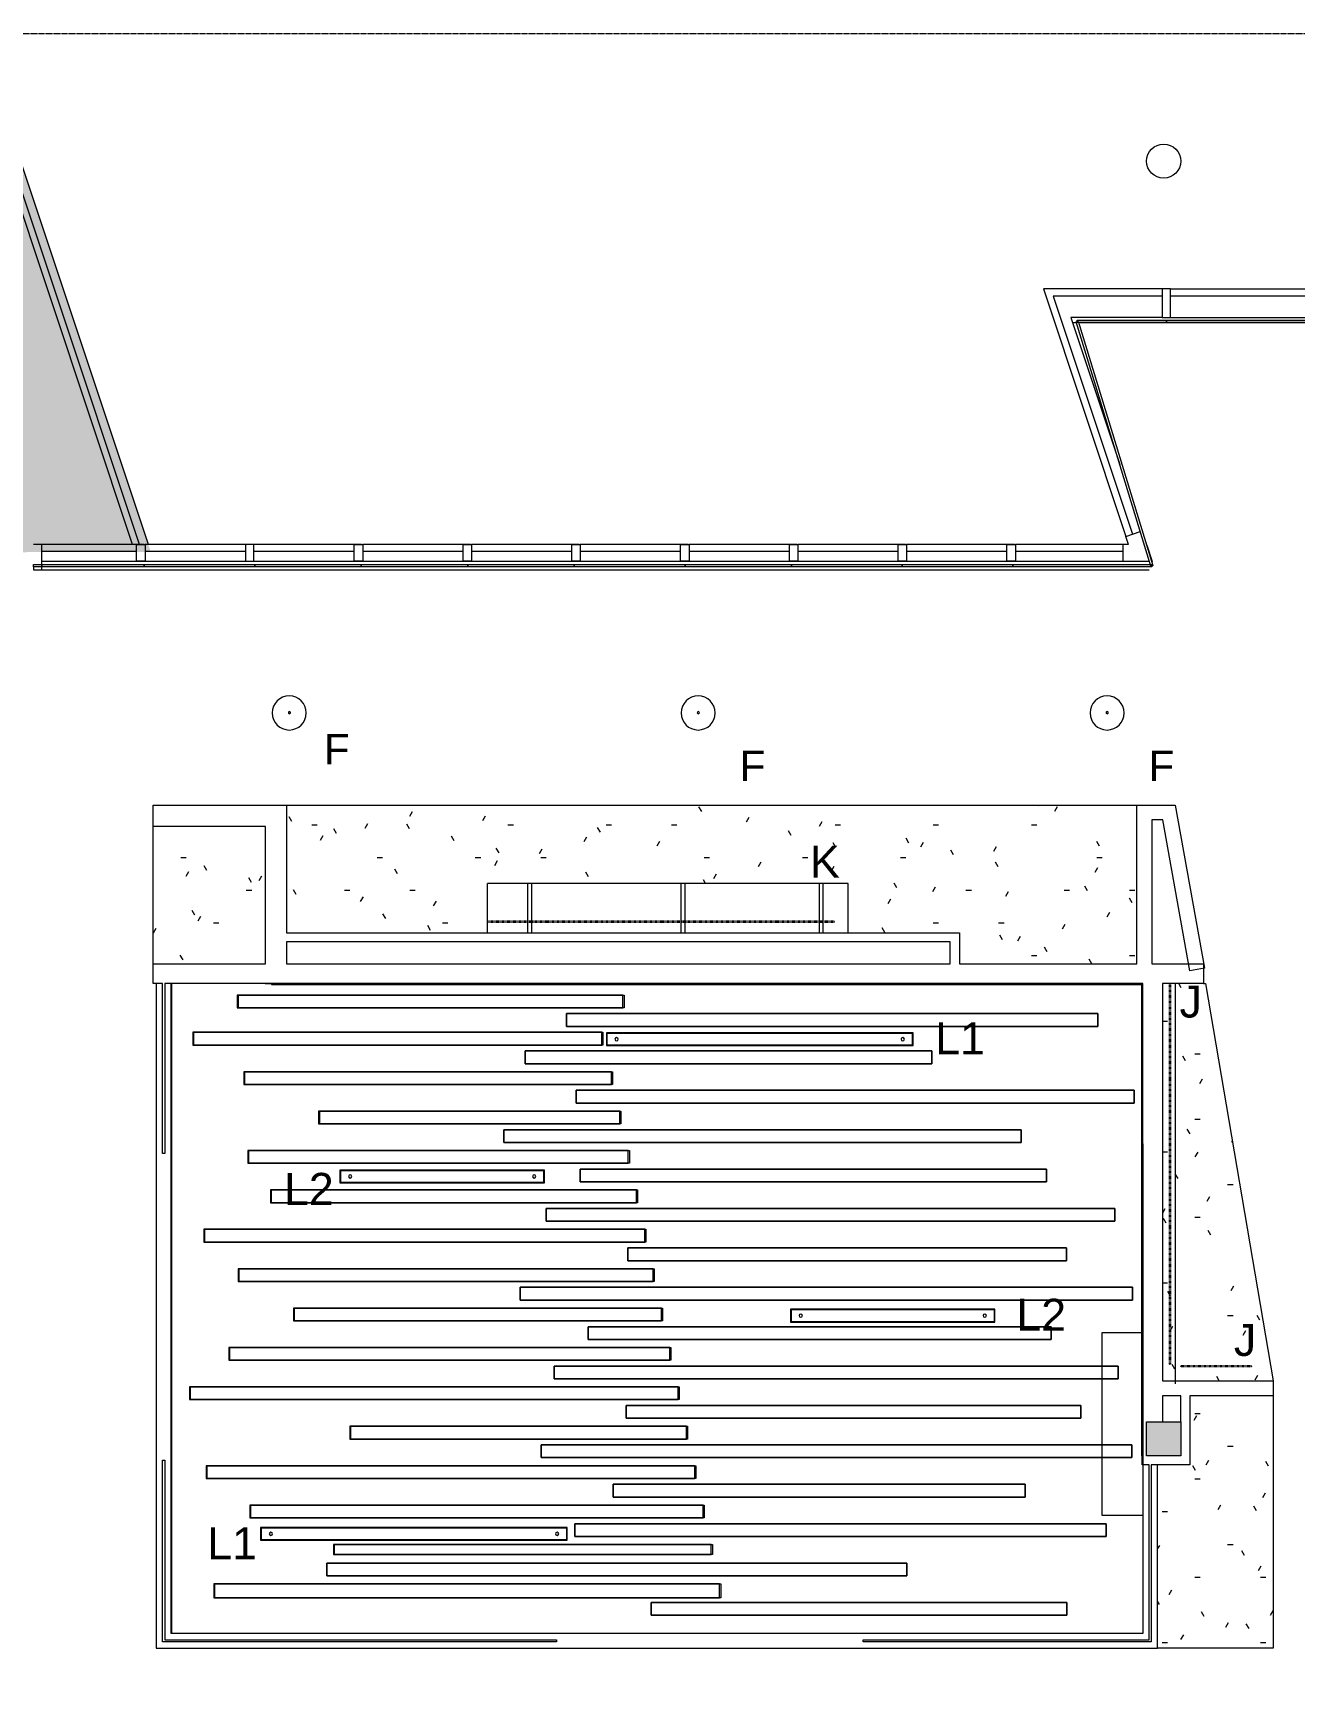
# Model space of a CAD drawing. Header units: inches. Extents: x -1102 to 2793, y -575 to 685.
# Drawn here: x -725.8 to -429.7, y 293.3 to 685 of the extents above; entities that cross this region are included whole.
import ezdxf

# ---------------------------------------------------------------- set-up
doc = ezdxf.new("R2010")
doc.units = ezdxf.units.IN
doc.header["$MEASUREMENT"] = 0
doc.linetypes.add('Dash', pattern=[0.25, 0.125, -0.125])
doc.linetypes.add('IMPORT-HIDDEN2', pattern=[0.1875, 0.125, -0.0625])
for name, color, linetype, lineweight in [('8603 Westwood - 2nd Floor - suite 200 230_dwg _2_', 8, 'Continuous', 9), ('A-CLNG', 13, 'Continuous', 9), ('A-COLS-EXST', 7, 'Continuous', 9), ('A-DETL', 90, 'Continuous', 9), ('A-DETL-GENF', 92, 'Continuous', 9), ('A-FLOR-BALC-EXST', 7, 'Continuous', 9), ('A-FLOR-HRAL-EXST', 7, 'Continuous', 9), ('A-GLAZ-CURT', 52, 'Continuous', 9), ('A-GLAZ-EXST', 7, 'Continuous', 9), ('A-GLAZ-SILL-EXST', 7, 'Continuous', 9), ('A-OVHD-BLKF-EXST', 7, 'IMPORT-HIDDEN2', 9), ('A-WALL', 113, 'Continuous', 9), ('A-WALL-FULL-EXST', 7, 'Continuous', 9), ('E-LITE-EQPM', 33, 'Continuous', 9), ('E-LITE-EQPM-HDLN', 30, 'Continuous', 9), ('E-LITE-EQPM-IDEN', 33, 'Continuous', 9), ('G-ANNO-TEXT', 231, 'Continuous', 9), ('I-WALL', 2, 'Continuous', 13), ('Q-CASE', 31, 'Continuous', 9), ('S-COLS', 52, 'Continuous', 13)]:
    doc.layers.add(name, color=color, linetype=linetype, lineweight=lineweight)
doc.styles.add('Arial', font='arial.ttf', dxfattribs={"height": 7.5})
doc.styles.add('Arial_1', font='arial.ttf', dxfattribs={"height": 7.125})

# ---------------------------------------------------------------- blocks, each defined once
blk = doc.blocks.new('8603 Westwood - 2nd Floor - suite 200 230_dwg _2_-2424548-Reflected Ceiling Plan')
at = {"layer": 'A-COLS-EXST'}
blk.add_circle((221.63, 1230), 4, dxfattribs=at)
at = {"layer": 'A-FLOR-BALC-EXST', "flags": 128}
blk.add_lwpolyline([(-16.75, 1140), (-56.75, 1260), (-420, 1260), (-232.25, 696.75), (-85.37, 696.75), (-85.37, 588)], dxfattribs=at)
at = {"layer": 'A-FLOR-HRAL-EXST', "flags": 128}
for points in [[(-18.86, 1140), (-58.19, 1258), (-417.22, 1258), (-230.81, 698.75), (-83.37, 698.75), (-83.37, 588)], [(-20.44, 1140), (-59.27, 1256.5), (-415.14, 1256.5), (-229.73, 700.25), (-81.87, 700.25), (-81.87, 588)]]:
    blk.add_lwpolyline(points, dxfattribs=at)
at = {"layer": 'A-GLAZ-EXST'}
for p, q in [((276.75, 1198.26), (223.25, 1198.26)), ((-19.5, 1138.37), (-41.75, 1138.37)), ((6.04, 1138.37), (-17.5, 1138.37)), ((31.58, 1138.37), (8.04, 1138.37)), ((57.13, 1138.37), (33.58, 1138.37)), ((82.67, 1138.37), (59.13, 1138.37)), ((108.21, 1138.37), (84.67, 1138.37)), ((133.75, 1138.37), (110.21, 1138.37)), ((159.29, 1138.37), (135.75, 1138.37)), ((184.83, 1138.37), (161.29, 1138.37)), ((212.12, 1138.37), (186.83, 1138.37))]:
    blk.add_line(p, q, dxfattribs=at)
at = {"layer": 'A-GLAZ-EXST', "flags": 128}
for points in [[(223.25, 1193.26), (223.25, 1200), (221.25, 1200), (221.25, 1193.26)], [(-19.5, 1140), (-17.5, 1140), (-17.5, 1136.06), (-19.5, 1136.06)], [(8.04, 1140), (6.04, 1140), (6.04, 1136.06), (8.04, 1136.06)], [(31.58, 1140), (33.58, 1140), (33.58, 1136.06), (31.58, 1136.06)], [(57.13, 1140), (59.13, 1140), (59.13, 1136.06), (57.13, 1136.06)], [(82.67, 1140), (84.67, 1140), (84.67, 1136.06), (82.67, 1136.06)], [(108.21, 1140), (110.21, 1140), (110.21, 1136.06), (108.21, 1136.06)], [(133.75, 1140), (135.75, 1140), (135.75, 1136.06), (133.75, 1136.06)], [(159.29, 1140), (161.29, 1140), (161.29, 1136.06), (159.29, 1136.06)], [(184.83, 1140), (186.83, 1140), (186.83, 1136.06), (184.83, 1136.06)]]:
    blk.add_lwpolyline(points, close=True, dxfattribs=at)
for points in [[(221.25, 1198.26), (195.67, 1198.26), (214.29, 1142.41)], [(-41.75, 1135.25), (-41.75, 1140), (-43.75, 1140)], [(218.3, 1136), (212.12, 1136), (212.12, 1140)], [(213.38, 1140), (212.74, 1141.9), (216.15, 1143.03)], [(217.65, 1139.83), (218.92, 1136), (218.82, 1136)], [(-43.75, 1134.75), (-43.75, 1134), (-41.75, 1134), (-41.75, 1134.75)]]:
    blk.add_lwpolyline(points, dxfattribs=at)
at = {"layer": 'A-GLAZ-SILL-EXST'}
for p, q in [((223.25, 1200), (443.25, 1200)), ((201.18, 1192), (200.26, 1192)), ((500, 1192), (201.7, 1192)), ((223.25, 1193.26), (276.75, 1193.26)), ((-17.75, 1140), (-41.75, 1140)), ((7.79, 1140), (-17.5, 1140)), ((33.33, 1140), (8.04, 1140)), ((58.88, 1140), (33.58, 1140)), ((84.42, 1140), (59.13, 1140)), ((109.96, 1140), (84.67, 1140)), ((135.5, 1140), (110.21, 1140)), ((161.04, 1140), (135.75, 1140)), ((186.58, 1140), (161.29, 1140)), ((213.38, 1140), (186.83, 1140)), ((212.12, 1136), (-41.75, 1136)), ((-41.75, 1134), (218.2, 1134))]:
    blk.add_line(p, q, dxfattribs=at)
at = {"layer": 'A-GLAZ-SILL-EXST', "flags": 128}
for points in [[(221.25, 1200), (193.38, 1200), (212.74, 1141.9)], [(221.25, 1193.26), (199.84, 1193.26), (211.33, 1158.77)]]:
    blk.add_lwpolyline(points, dxfattribs=at)
at = {"layer": 'A-OVHD-BLKF-EXST'}
blk.add_line((-56.75, 1260), (480, 1260), dxfattribs=at)
at = {"layer": 'A-WALL-FULL-EXST'}
for p, q in [((216.46, 955), (216.71, 955)), ((207.2, 944.08), (207.2, 947.08)), ((207.2, 928.58), (207.2, 944.08)), ((207.2, 925.58), (207.2, 928.58))]:
    blk.add_line(p, q, dxfattribs=at)
at = {"layer": 'A-WALL-FULL-EXST', "flags": 128}
for points in [[(207.2, 947.08), (207.2, 955), (216.46, 955)], [(216.71, 912), (207.2, 912), (207.2, 925.58)]]:
    blk.add_lwpolyline(points, dxfattribs=at)
blk = doc.blocks.new('Concrete-Square-Column - 8 x 8-2324995-Reflected Ceiling Plan')
at = {"layer": 'S-COLS', "lineweight": 9}
blk.add_hatch(color=55, dxfattribs=at).paths.add_polyline_path([(0.58, -4), (4, -4), (4, 4), (-4, 4), (-4, -4), (-0.29, -4)], flags=0)
at = {"layer": 'S-COLS', "color": 250, "lineweight": 20}
for p, q in [((-4, 4), (4, 4)), ((-4, -4), (-4, 4)), ((4, 4), (4, -4)), ((4, -4), (-4, -4))]:
    blk.add_line(p, q, dxfattribs=at)
blk = doc.blocks.new('wood slats - wood slats-2428551-Reflected Ceiling Plan')
at = {"layer": 'Q-CASE', "lineweight": 13}
for p, q in [((-600.61, 454.87), (-600.61, 451.87)), ((-475.9, 454.87), (-600.61, 454.87)), ((-600.61, 454.87), (-475.9, 454.87)), ((-600.61, 451.87), (-600.61, 454.87)), ((-475.9, 451.87), (-475.9, 454.87)), ((-475.9, 454.87), (-475.9, 451.87)), ((-600.61, 451.87), (-475.9, 451.87)), ((-475.9, 451.87), (-600.61, 451.87)), ((-610.36, 446.12), (-610.36, 443.12)), ((-514.9, 446.12), (-610.36, 446.12)), ((-610.36, 446.12), (-514.9, 446.12)), ((-610.36, 443.12), (-610.36, 446.12)), ((-610.36, 443.12), (-514.9, 443.12)), ((-514.9, 443.12), (-610.36, 443.12)), ((-514.9, 443.12), (-514.9, 446.12)), ((-514.9, 446.12), (-514.9, 443.12)), ((-598.36, 436.87), (-598.36, 433.87)), ((-467.4, 436.87), (-598.36, 436.87)), ((-598.36, 436.87), (-467.4, 436.87)), ((-598.36, 433.87), (-598.36, 436.87)), ((-467.4, 433.87), (-467.4, 436.87)), ((-467.4, 436.87), (-467.4, 433.87)), ((-598.36, 433.87), (-467.4, 433.87)), ((-467.4, 433.87), (-598.36, 433.87)), ((-615.36, 427.62), (-615.36, 424.62)), ((-493.9, 427.62), (-615.36, 427.62)), ((-615.36, 427.62), (-493.9, 427.62)), ((-615.36, 424.62), (-615.36, 427.62)), ((-493.9, 424.62), (-493.9, 427.62)), ((-493.9, 427.62), (-493.9, 424.62)), ((-615.36, 424.62), (-493.9, 424.62)), ((-493.9, 424.62), (-615.36, 424.62)), ((-597.4, 418.37), (-597.4, 415.37)), ((-487.93, 418.37), (-597.4, 418.37)), ((-597.4, 418.37), (-487.93, 418.37)), ((-597.4, 415.37), (-597.4, 418.37)), ((-597.4, 415.37), (-487.93, 415.37)), ((-487.93, 415.37), (-597.4, 415.37)), ((-487.93, 415.37), (-487.93, 418.37)), ((-487.93, 418.37), (-487.93, 415.37)), ((-605.43, 409.12), (-605.43, 406.12)), ((-471.93, 409.12), (-605.43, 409.12)), ((-605.43, 409.12), (-471.93, 409.12)), ((-605.43, 406.12), (-605.43, 409.12)), ((-471.93, 406.12), (-471.93, 409.12)), ((-471.93, 409.12), (-471.93, 406.12)), ((-605.43, 406.12), (-471.93, 406.12)), ((-471.93, 406.12), (-605.43, 406.12)), ((-586.22, 399.87), (-586.22, 396.87)), ((-483.22, 399.87), (-586.22, 399.87)), ((-586.22, 399.87), (-483.22, 399.87)), ((-586.22, 396.87), (-586.22, 399.87)), ((-483.22, 396.87), (-483.22, 399.87)), ((-483.22, 399.87), (-483.22, 396.87)), ((-586.22, 396.87), (-483.22, 396.87)), ((-483.22, 396.87), (-586.22, 396.87)), ((-611.5, 390.62), (-611.5, 387.62)), ((-467.78, 390.62), (-611.5, 390.62)), ((-611.5, 390.62), (-467.78, 390.62)), ((-611.5, 387.62), (-611.5, 390.62)), ((-467.78, 387.62), (-467.78, 390.62)), ((-467.78, 390.62), (-467.78, 387.62)), ((-611.5, 387.62), (-467.78, 387.62)), ((-467.78, 387.62), (-611.5, 387.62)), ((-595.53, 381.37), (-595.53, 378.37)), ((-486.82, 381.37), (-595.53, 381.37)), ((-595.53, 381.37), (-486.82, 381.37)), ((-595.53, 378.37), (-595.53, 381.37)), ((-486.82, 378.37), (-486.82, 381.37)), ((-486.82, 381.37), (-486.82, 378.37)), ((-595.53, 378.37), (-486.82, 378.37)), ((-486.82, 378.37), (-595.53, 378.37)), ((-603.57, 372.12), (-603.57, 369.12)), ((-471.1, 372.12), (-603.57, 372.12)), ((-603.57, 372.12), (-471.1, 372.12)), ((-603.57, 369.12), (-603.57, 372.12)), ((-471.1, 369.12), (-471.1, 372.12)), ((-471.1, 372.12), (-471.1, 369.12)), ((-603.57, 369.12), (-471.1, 369.12)), ((-471.1, 369.12), (-603.57, 369.12)), ((-586.6, 362.87), (-586.6, 359.87)), ((-479.88, 362.87), (-586.6, 362.87)), ((-586.6, 362.87), (-479.88, 362.87)), ((-586.6, 359.87), (-586.6, 362.87)), ((-479.88, 359.87), (-479.88, 362.87)), ((-479.88, 362.87), (-479.88, 359.87)), ((-586.6, 359.87), (-479.88, 359.87)), ((-479.88, 359.87), (-586.6, 359.87)), ((-606.63, 353.62), (-606.63, 350.62)), ((-467.92, 353.62), (-606.63, 353.62)), ((-606.63, 353.62), (-467.92, 353.62)), ((-606.63, 350.62), (-606.63, 353.62)), ((-467.92, 350.62), (-467.92, 353.62)), ((-467.92, 353.62), (-467.92, 350.62)), ((-606.63, 350.62), (-467.92, 350.62)), ((-467.92, 350.62), (-606.63, 350.62)), ((-589.67, 344.37), (-589.67, 341.37)), ((-492.92, 344.37), (-589.67, 344.37)), ((-589.67, 344.37), (-492.92, 344.37)), ((-589.67, 341.37), (-589.67, 344.37)), ((-589.67, 341.37), (-492.92, 341.37)), ((-492.92, 341.37), (-589.67, 341.37)), ((-492.92, 341.37), (-492.92, 344.37)), ((-492.92, 344.37), (-492.92, 341.37)), ((-598.7, 335.12), (-598.7, 332.12)), ((-473.92, 335.12), (-598.7, 335.12)), ((-598.7, 335.12), (-473.92, 335.12)), ((-598.7, 332.12), (-598.7, 335.12)), ((-473.92, 332.12), (-473.92, 335.12)), ((-473.92, 335.12), (-473.92, 332.12)), ((-598.7, 332.12), (-473.92, 332.12)), ((-473.92, 332.12), (-598.7, 332.12)), ((-656.94, 325.87), (-656.94, 322.87)), ((-520.77, 325.87), (-656.94, 325.87)), ((-656.94, 325.87), (-520.77, 325.87)), ((-656.94, 322.87), (-656.94, 325.87)), ((-520.77, 322.87), (-520.77, 325.87)), ((-520.77, 325.87), (-520.77, 322.87)), ((-656.94, 322.87), (-520.77, 322.87)), ((-520.77, 322.87), (-656.94, 322.87)), ((-580.74, 316.62), (-580.74, 313.62)), ((-483.17, 316.62), (-580.74, 316.62)), ((-580.74, 316.62), (-483.17, 316.62)), ((-580.74, 313.62), (-580.74, 316.62)), ((-580.74, 313.62), (-483.17, 313.62)), ((-483.17, 313.62), (-580.74, 313.62)), ((-483.17, 313.62), (-483.17, 316.62)), ((-483.17, 316.62), (-483.17, 313.62))]:
    blk.add_line(p, q, dxfattribs=at)
blk = doc.blocks.new('- CYLINDER LIGHT23 - - CYLINDER LIGHT-2443337-Reflected Ceiling Plan')
at = {"layer": 'Q-CASE', "lineweight": 13}
for centre, radius, start, end in [((-391, 246.84), 4, 0, 180), ((-391, 246.84), 4, 360, 180), ((-391, 246.84), 4, 180, 360), ((-391, 246.84), 4, 180, 360), ((-390.97, 246.9), 0.25, 60, 180), ((-390.97, 246.9), 0.25, 60, 180), ((-390.97, 246.9), 0.25, 180, 240), ((-390.97, 246.9), 0.25, 180, 240), ((-390.97, 246.9), 0.25, 241.9243, 0), ((-390.97, 246.9), 0.25, 241.9243, 0), ((-390.97, 246.9), 0.25, 0, 58.0757), ((-390.97, 246.9), 0.25, 0, 58.0757)]:
    blk.add_arc(centre, radius, start, end, dxfattribs=at)
blk = doc.blocks.new('- CYLINDER LIGHT24 - - CYLINDER LIGHT-2443356-Reflected Ceiling Plan')
at = {"layer": 'Q-CASE', "lineweight": 13}
for centre, radius, start, end in [((-391, 246.84), 4, 0, 180), ((-391, 246.84), 4, 360, 180), ((-391, 246.84), 4, 180, 360), ((-391, 246.84), 4, 180, 360), ((-390.97, 246.9), 0.25, 60, 180), ((-390.97, 246.9), 0.25, 60, 180), ((-390.97, 246.9), 0.25, 180, 240), ((-390.97, 246.9), 0.25, 180, 240), ((-390.97, 246.9), 0.25, 241.9243, 0), ((-390.97, 246.9), 0.25, 241.9243, 0), ((-390.97, 246.9), 0.25, 0, 58.0757), ((-390.97, 246.9), 0.25, 0, 58.0757)]:
    blk.add_arc(centre, radius, start, end, dxfattribs=at)
blk = doc.blocks.new('- CYLINDER LIGHT25 - - CYLINDER LIGHT-2443375-Reflected Ceiling Plan')
at = {"layer": 'Q-CASE', "lineweight": 13}
for centre, radius, start, end in [((-391, 246.84), 4, 0, 180), ((-391, 246.84), 4, 360, 180), ((-391, 246.84), 4, 180, 360), ((-391, 246.84), 4, 180, 360), ((-390.97, 246.9), 0.25, 60, 180), ((-390.97, 246.9), 0.25, 60, 180), ((-390.97, 246.9), 0.25, 180, 240), ((-390.97, 246.9), 0.25, 180, 240), ((-390.97, 246.9), 0.25, 241.9243, 0), ((-390.97, 246.9), 0.25, 241.9243, 0), ((-390.97, 246.9), 0.25, 0, 58.0757), ((-390.97, 246.9), 0.25, 0, 58.0757)]:
    blk.add_arc(centre, radius, start, end, dxfattribs=at)
blk = doc.blocks.new('System Panel - Glazed-2447270-Reflected Ceiling Plan')
at = {"layer": 'A-GLAZ-CURT', "color": 250, "lineweight": 20}
for p, q in [((-1, -0.25), (-1, 0.25)), ((-1, 0.25), (1, 0.25)), ((1, 0.25), (1, -0.25)), ((1, -0.25), (-1, -0.25))]:
    blk.add_line(p, q, dxfattribs=at)
blk = doc.blocks.new('System Panel - Glazed-2447113-Reflected Ceiling Plan')
at = {"layer": 'A-GLAZ-CURT', "color": 250, "lineweight": 20}
for p, q in [((-30, -0.25), (-30, 0.25)), ((-30, 0.25), (30, 0.25)), ((30, 0.25), (30, -0.25)), ((30, -0.25), (-30, -0.25))]:
    blk.add_line(p, q, dxfattribs=at)
blk = doc.blocks.new('System Panel - Glazed-2449458-Reflected Ceiling Plan')
at = {"layer": 'A-GLAZ-CURT', "color": 250, "lineweight": 20}
for p, q in [((-10.5, -0.25), (-10.5, 0.25)), ((-10.5, 0.25), (10.5, 0.25)), ((10.5, 0.25), (10.5, -0.25)), ((10.5, -0.25), (-10.5, -0.25))]:
    blk.add_line(p, q, dxfattribs=at)
blk = doc.blocks.new('System Panel - Glazed-2447315-Reflected Ceiling Plan')
at = {"layer": 'A-GLAZ-CURT', "color": 250, "lineweight": 20}
for p, q in [((-12, -0.25), (-12, 0.25)), ((-12, 0.25), (12, 0.25)), ((12, 0.25), (12, -0.25)), ((12, -0.25), (-12, -0.25))]:
    blk.add_line(p, q, dxfattribs=at)
blk = doc.blocks.new('System Panel - Glazed-2447348-Reflected Ceiling Plan')
at = {"layer": 'A-GLAZ-CURT', "color": 250, "lineweight": 20}
for p, q in [((-13, -0.25), (-13, 0.25)), ((-13, 0.25), (13, 0.25)), ((13, 0.25), (13, -0.25)), ((13, -0.25), (-13, -0.25))]:
    blk.add_line(p, q, dxfattribs=at)
blk = doc.blocks.new('System Panel - Glazed-2447383-Reflected Ceiling Plan')
at = {"layer": 'A-GLAZ-CURT', "color": 250, "lineweight": 20}
for p, q in [((-12.5, -0.25), (-12.5, 0.25)), ((-12.5, 0.25), (12.5, 0.25)), ((12.5, 0.25), (12.5, -0.25)), ((12.5, -0.25), (-12.5, -0.25))]:
    blk.add_line(p, q, dxfattribs=at)
blk = doc.blocks.new('System Panel - Glazed-2447604-Reflected Ceiling Plan')
at = {"layer": 'A-GLAZ-CURT', "color": 250, "lineweight": 20}
for p, q in [((-16.31, -0.25), (-16.31, 0.25)), ((-16.31, 0.25), (16.31, 0.25)), ((16.31, 0.25), (16.31, -0.25)), ((16.31, -0.25), (-16.31, -0.25))]:
    blk.add_line(p, q, dxfattribs=at)
blk = doc.blocks.new('Linear - Suspended - New - 6_ _TUBE_-2515397-Reflected Ceiling Plan')
at = {"layer": 'E-LITE-EQPM', "lineweight": 20}
for p, q in [((-36, -1.5), (-36, 1.5)), ((-36, 1.5), (36, 1.5)), ((-35.8, 1.41), (-35.8, -1.43)), ((35.8, 1.41), (-35.8, 1.41)), ((35.8, -1.43), (35.8, 1.41)), ((36, 1.5), (36, -1.5)), ((36, -1.5), (-36, -1.5)), ((-35.8, -1.43), (35.8, -1.43))]:
    blk.add_line(p, q, dxfattribs=at)
for centre, radius in [((-33.6, 0), 0.379), ((33.6, 0), 0.378)]:
    blk.add_circle(centre, radius, dxfattribs=at)
blk = doc.blocks.new('Linear - Suspended - New - 4_ _TUBE_-2515217-Reflected Ceiling Plan')
at = {"layer": 'E-LITE-EQPM', "lineweight": 20}
for p, q in [((-24, -1.5), (-24, 1.5)), ((-24, 1.5), (24, 1.5)), ((-23.8, 1.41), (-23.8, -1.43)), ((23.8, 1.41), (-23.8, 1.41)), ((23.8, -1.43), (23.8, 1.41)), ((24, 1.5), (24, -1.5)), ((24, -1.5), (-24, -1.5)), ((-23.8, -1.43), (23.8, -1.43))]:
    blk.add_line(p, q, dxfattribs=at)
for centre, radius in [((-21.6, 0), 0.379), ((21.6, 0), 0.378)]:
    blk.add_circle(centre, radius, dxfattribs=at)
blk = doc.blocks.new('System Panel - Glazed-2449500-Reflected Ceiling Plan')
at = {"layer": 'A-GLAZ-CURT', "color": 250, "lineweight": 20}
for p, q in [((-28, -0.25), (-28, 0.25)), ((-28, 0.25), (28, 0.25)), ((28, 0.25), (28, -0.25)), ((28, -0.25), (-28, -0.25))]:
    blk.add_line(p, q, dxfattribs=at)
blk = doc.blocks.new('LED Flexible Strip - Undercabinet-2632915-Reflected Ceiling Plan')
at = {"layer": 'E-LITE-EQPM-HDLN', "linetype": 'Dash', "lineweight": 20}
for p, q in [((-24, 0), (-24, -0.25)), ((-24, 0), (57.47, 0)), ((-24, -0.25), (57.47, -0.25)), ((57.47, -0.25), (57.47, 0))]:
    blk.add_line(p, q, dxfattribs=at)
blk = doc.blocks.new('LED Flexible Strip - New-2475233-Reflected Ceiling Plan')
at = {"layer": 'E-LITE-EQPM-HDLN', "linetype": 'Dash', "lineweight": 20}
for p, q in [((-24, 0), (-24, -0.25)), ((-24, 0), (65.38, 0)), ((-24, -0.25), (65.38, -0.25))]:
    blk.add_line(p, q, dxfattribs=at)
blk = doc.blocks.new('LED Flexible Strip - New-2475333-Reflected Ceiling Plan')
at = {"layer": 'E-LITE-EQPM-HDLN', "linetype": 'Dash', "lineweight": 20}
for p, q in [((-24, 0), (-24, -0.25)), ((-24, 0), (-7.2, 0)), ((-24, -0.25), (-7.2, -0.25)), ((-7.2, -0.25), (-7.2, 0))]:
    blk.add_line(p, q, dxfattribs=at)
blk = doc.blocks.new('Wood baffles 4 - Wood baffles 2-2510273-Reflected Ceiling Plan')
at = {"layer": 'Q-CASE', "lineweight": 13}
for p, q in [((-587.38, 459.24), (-677.93, 459.24)), ((-677.93, 459.24), (-677.93, 456.24)), ((-677.68, 459.24), (-677.93, 459.24)), ((-677.68, 456.24), (-677.68, 459.24)), ((-677.68, 459.24), (-587.13, 459.24)), ((-587.38, 459.24), (-587.13, 459.24)), ((-587.38, 456.24), (-587.38, 459.23)), ((-587.13, 459.24), (-587.13, 456.24)), ((-677.93, 456.24), (-587.38, 456.24)), ((-677.68, 456.24), (-677.93, 456.24)), ((-587.13, 456.24), (-677.68, 456.24)), ((-587.13, 456.24), (-587.38, 456.24)), ((-592.34, 450.49), (-688.39, 450.49)), ((-688.39, 450.49), (-688.39, 447.49)), ((-688.13, 450.49), (-688.39, 450.49)), ((-688.13, 447.49), (-688.13, 450.49)), ((-688.13, 450.49), (-592.09, 450.49)), ((-592.34, 447.5), (-592.34, 450.49)), ((-592.34, 450.49), (-592.09, 450.49)), ((-592.09, 450.49), (-592.09, 447.49)), ((-688.39, 447.49), (-592.34, 447.49)), ((-688.13, 447.49), (-688.39, 447.49)), ((-592.09, 447.49), (-688.13, 447.49)), ((-592.09, 447.49), (-592.34, 447.49)), ((-590.11, 441.24), (-676.43, 441.24)), ((-676.43, 441.24), (-676.43, 438.24)), ((-676.17, 441.24), (-676.43, 441.24)), ((-676.17, 438.24), (-676.17, 441.24)), ((-676.17, 441.24), (-589.86, 441.24)), ((-590.11, 441.24), (-589.86, 441.24)), ((-590.11, 438.24), (-590.11, 441.23)), ((-589.86, 441.24), (-589.86, 438.24)), ((-676.43, 438.24), (-590.11, 438.24)), ((-676.17, 438.24), (-676.43, 438.24)), ((-589.86, 438.24), (-676.17, 438.24)), ((-589.86, 438.24), (-590.11, 438.24)), ((-588.13, 431.99), (-658.84, 431.99)), ((-658.84, 431.99), (-658.84, 428.99)), ((-658.58, 431.99), (-658.84, 431.99)), ((-658.58, 428.99), (-658.58, 431.99)), ((-658.58, 431.99), (-587.87, 431.99)), ((-588.13, 429), (-588.13, 431.99)), ((-588.13, 431.99), (-587.87, 431.99)), ((-587.87, 431.99), (-587.87, 428.99)), ((-658.84, 428.99), (-588.13, 428.99)), ((-658.58, 428.99), (-658.84, 428.99)), ((-587.87, 428.99), (-658.58, 428.99)), ((-587.87, 428.99), (-588.13, 428.99)), ((-586.14, 422.74), (-675.49, 422.74)), ((-675.49, 422.74), (-675.49, 419.74)), ((-675.24, 422.74), (-675.49, 422.74)), ((-675.49, 419.74), (-586.14, 419.74)), ((-675.24, 419.74), (-675.49, 419.74)), ((-675.24, 419.74), (-675.24, 422.74)), ((-675.24, 422.74), (-585.89, 422.74)), ((-585.89, 419.74), (-675.24, 419.74)), ((-586.14, 419.75), (-586.14, 422.74)), ((-586.14, 422.74), (-585.89, 422.74)), ((-585.89, 419.74), (-586.14, 419.74)), ((-585.89, 422.74), (-585.89, 419.74)), ((-584.19, 413.49), (-670.16, 413.49)), ((-670.16, 413.49), (-670.16, 410.49)), ((-669.91, 413.49), (-670.16, 413.49)), ((-669.91, 410.49), (-669.91, 413.49)), ((-669.91, 413.49), (-583.94, 413.49)), ((-584.19, 410.5), (-584.19, 413.49)), ((-584.19, 413.49), (-583.94, 413.49)), ((-583.94, 413.49), (-583.94, 410.49)), ((-670.16, 410.49), (-584.19, 410.49)), ((-669.91, 410.49), (-670.16, 410.49)), ((-583.94, 410.49), (-669.91, 410.49)), ((-583.94, 410.49), (-584.19, 410.49)), ((-582.24, 404.24), (-685.83, 404.24)), ((-685.83, 404.24), (-685.83, 401.24)), ((-685.57, 404.24), (-685.83, 404.24)), ((-685.57, 401.24), (-685.57, 404.24)), ((-685.57, 404.24), (-581.99, 404.24)), ((-582.24, 401.25), (-582.24, 404.24)), ((-582.24, 404.24), (-581.99, 404.24)), ((-581.99, 404.24), (-581.99, 401.24)), ((-685.83, 401.24), (-582.24, 401.24)), ((-685.57, 401.24), (-685.83, 401.24)), ((-581.99, 401.24), (-685.57, 401.24)), ((-581.99, 401.24), (-582.24, 401.24)), ((-580.29, 394.99), (-677.71, 394.99)), ((-677.71, 394.99), (-677.71, 391.99)), ((-677.46, 394.99), (-677.71, 394.99)), ((-677.71, 391.99), (-580.29, 391.99)), ((-677.46, 391.99), (-677.71, 391.99)), ((-677.46, 391.99), (-677.46, 394.99)), ((-677.46, 394.99), (-580.04, 394.99)), ((-580.04, 391.99), (-677.46, 391.99)), ((-580.29, 392), (-580.29, 394.99)), ((-580.29, 394.99), (-580.04, 394.99)), ((-580.04, 391.99), (-580.29, 391.99)), ((-580.04, 394.99), (-580.04, 391.99)), ((-578.34, 385.74), (-664.75, 385.74)), ((-664.75, 385.74), (-664.75, 382.74)), ((-664.49, 385.74), (-664.75, 385.74)), ((-664.49, 382.74), (-664.49, 385.74)), ((-664.49, 385.74), (-578.09, 385.74)), ((-578.34, 382.75), (-578.34, 385.74)), ((-578.34, 385.74), (-578.09, 385.74)), ((-578.09, 385.74), (-578.09, 382.74)), ((-664.75, 382.74), (-578.34, 382.74)), ((-664.49, 382.74), (-664.75, 382.74)), ((-578.09, 382.74), (-664.49, 382.74)), ((-578.09, 382.74), (-578.34, 382.74)), ((-576.39, 376.49), (-679.92, 376.49)), ((-679.92, 376.49), (-679.92, 373.49)), ((-679.66, 376.49), (-679.92, 376.49)), ((-679.66, 373.49), (-679.66, 376.49)), ((-679.66, 376.49), (-576.14, 376.49)), ((-576.39, 376.49), (-576.14, 376.49)), ((-576.39, 373.49), (-576.39, 376.48)), ((-576.14, 376.49), (-576.14, 373.49)), ((-679.92, 373.49), (-576.39, 373.49)), ((-679.66, 373.49), (-679.92, 373.49)), ((-576.14, 373.49), (-679.66, 373.49)), ((-576.14, 373.49), (-576.39, 373.49)), ((-574.44, 367.24), (-689.18, 367.24)), ((-689.18, 367.24), (-689.18, 364.24)), ((-688.92, 367.24), (-689.18, 367.24)), ((-688.92, 364.24), (-688.92, 367.24)), ((-688.92, 367.24), (-574.19, 367.24)), ((-574.44, 367.24), (-574.19, 367.24)), ((-574.44, 364.24), (-574.44, 367.23)), ((-574.19, 367.24), (-574.19, 364.24)), ((-689.18, 364.24), (-574.44, 364.24)), ((-688.92, 364.24), (-689.18, 364.24)), ((-574.19, 364.24), (-688.92, 364.24)), ((-574.19, 364.24), (-574.44, 364.24)), ((-572.49, 357.99), (-651.51, 357.99)), ((-651.51, 357.99), (-651.51, 354.99)), ((-651.26, 357.99), (-651.51, 357.99)), ((-651.26, 354.99), (-651.26, 357.99)), ((-651.26, 357.99), (-572.24, 357.99)), ((-572.49, 357.99), (-572.24, 357.99)), ((-572.49, 354.99), (-572.49, 357.98)), ((-572.24, 357.99), (-572.24, 354.99)), ((-651.51, 354.99), (-572.49, 354.99)), ((-651.26, 354.99), (-651.51, 354.99)), ((-572.24, 354.99), (-651.26, 354.99)), ((-572.24, 354.99), (-572.49, 354.99)), ((-570.54, 348.74), (-685.24, 348.74)), ((-685.24, 348.74), (-685.24, 345.74)), ((-684.98, 348.74), (-685.24, 348.74)), ((-684.98, 345.74), (-684.98, 348.74)), ((-684.98, 348.74), (-570.29, 348.74)), ((-570.54, 348.74), (-570.29, 348.74)), ((-570.54, 345.74), (-570.54, 348.73)), ((-570.29, 348.74), (-570.29, 345.74)), ((-685.24, 345.74), (-570.54, 345.74)), ((-684.98, 345.74), (-685.24, 345.74)), ((-570.29, 345.74), (-684.98, 345.74)), ((-570.29, 345.74), (-570.54, 345.74)), ((-568.59, 339.49), (-674.97, 339.49)), ((-674.97, 339.49), (-674.97, 336.49)), ((-674.72, 339.49), (-674.97, 339.49)), ((-674.72, 336.49), (-674.72, 339.49)), ((-674.72, 339.49), (-568.34, 339.49)), ((-568.59, 339.49), (-568.34, 339.49)), ((-568.59, 336.49), (-568.59, 339.48)), ((-568.34, 339.49), (-568.34, 336.49)), ((-674.97, 336.49), (-568.59, 336.49)), ((-674.72, 336.49), (-674.97, 336.49)), ((-568.34, 336.49), (-674.72, 336.49)), ((-568.34, 336.49), (-568.59, 336.49)), ((-566.64, 330.24), (-655.38, 330.24)), ((-655.38, 330.24), (-655.38, 327.85)), ((-655.13, 330.24), (-655.38, 330.24)), ((-655.13, 327.85), (-655.13, 330.24)), ((-655.13, 330.24), (-566.39, 330.24)), ((-566.64, 327.85), (-566.64, 330.24)), ((-566.64, 330.24), (-566.39, 330.24)), ((-566.39, 330.24), (-566.39, 327.85)), ((-655.38, 327.85), (-566.64, 327.85)), ((-655.13, 327.85), (-655.38, 327.85)), ((-566.39, 327.85), (-655.13, 327.85)), ((-566.39, 327.85), (-566.64, 327.85)), ((-564.69, 320.99), (-683.46, 320.99)), ((-683.46, 320.99), (-683.46, 317.72)), ((-683.21, 320.99), (-683.46, 320.99)), ((-683.46, 317.72), (-564.69, 317.72)), ((-683.21, 317.72), (-683.46, 317.72)), ((-683.21, 317.72), (-683.21, 320.99)), ((-683.21, 320.99), (-564.44, 320.99)), ((-564.44, 317.72), (-683.21, 317.72)), ((-564.69, 320.99), (-564.44, 320.99)), ((-564.69, 317.72), (-564.69, 320.98)), ((-564.44, 317.72), (-564.69, 317.72)), ((-564.44, 320.99), (-564.44, 317.72))]:
    blk.add_line(p, q, dxfattribs=at)
blk = doc.blocks.new('Counter Top _No Backsplash_ - Standard Counter Top-2573105-Reflected Ceiling Plan')
at = {"layer": 'Q-CASE', "lineweight": 13}
for p, q in [((-47.26, 0), (-47.26, -11.56)), ((37.38, 0), (37.38, -11.56)), ((-47.26, -11.56), (-41.43, -11.56)), ((-41.43, -11.56), (-40.52, -11.56)), ((-40.52, -11.56), (-9, -11.56)), ((-9, -11.56), (-8.09, -11.56)), ((-8.09, -11.56), (27, -11.56)), ((27, -11.56), (27.91, -11.56)), ((27.91, -11.56), (37.38, -11.56))]:
    blk.add_line(p, q, dxfattribs=at)
blk = doc.blocks.new('Counter Top _No Backsplash_ - Standard Counter Top-V3-Reflected Ceiling Plan')
at = {"layer": 'Q-CASE', "lineweight": 13}
for p, q in [((-47.26, 0), (-47.26, -11.56)), ((-41.43, 0), (-47.26, 0)), ((-40.52, 0), (-41.43, 0)), ((-9, 0), (-40.52, 0)), ((-8.09, 0), (-9, 0)), ((27, 0), (-8.09, 0)), ((27.91, 0), (27, 0)), ((37.38, 0), (27.91, 0)), ((37.38, 0), (37.38, -11.56)), ((-47.26, -11.56), (-41.43, -11.56)), ((-41.43, -11.56), (-40.52, -11.56)), ((-40.52, -11.56), (-9, -11.56)), ((-9, -11.56), (-8.09, -11.56)), ((-8.09, -11.56), (27, -11.56)), ((27, -11.56), (27.91, -11.56)), ((27.91, -11.56), (37.38, -11.56))]:
    blk.add_line(p, q, dxfattribs=at)
blk = doc.blocks.new('Counter Top _No Backsplash_ - Standard Counter Top-2536522-Reflected Ceiling Plan')
at = {"layer": 'Q-CASE', "lineweight": 13}
for p, q in [((-47.26, 0), (-47.26, -11.56)), ((-46.35, 0), (-46.35, -11.56)), ((-47.26, -11.56), (-46.35, -11.56))]:
    blk.add_line(p, q, dxfattribs=at)
blk = doc.blocks.new('PAINT LINE - PAINT LINE-2551304-Reflected Ceiling Plan')
at = {"layer": 'Q-CASE', "color": 250, "lineweight": 20}
for p, q in [((-671.42, 461.85), (-671.42, 461.97)), ((-671.42, 461.97), (-558.4, 461.97)), ((-558.4, 461.85), (-671.42, 461.85)), ((-558.4, 461.97), (-558.4, 461.85))]:
    blk.add_line(p, q, dxfattribs=at)
at = {"layer": 'Q-CASE', "lineweight": 13}
for p, q in [((-671.42, 461.97), (-671.42, 461.85)), ((-465.48, 461.85), (-671.42, 461.85)), ((-558.4, 461.85), (-465.35, 461.85)), ((-465.35, 461.85), (-465.48, 461.85))]:
    blk.add_line(p, q, dxfattribs=at)
blk = doc.blocks.new('GRAY 2 - GRAY 2-2552025-Reflected Ceiling Plan')
at = {"layer": 'Q-CASE', "lineweight": 13}
for p, q in [((-465.48, 461.97), (-465.48, 461.85)), ((-465.48, 461.85), (-465.48, 461.97)), ((-465.48, 461.85), (-465.48, 424.32)), ((-465.48, 348.91), (-465.48, 461.85)), ((-465.35, 348.91), (-465.48, 348.91))]:
    blk.add_line(p, q, dxfattribs=at)
at = {"layer": 'Q-CASE', "color": 250, "lineweight": 20}
for p, q in [((-465.48, 348.91), (-465.48, 424.32)), ((-465.48, 424.32), (-465.35, 424.32)), ((-465.35, 424.32), (-465.35, 348.91)), ((-465.35, 348.91), (-465.48, 348.91))]:
    blk.add_line(p, q, dxfattribs=at)
blk = doc.blocks.new('black above - black above-2553854-Reflected Ceiling Plan')
at = {"layer": 'Q-CASE', "lineweight": 13}
for p, q in [((-465.48, 461.85), (-669.92, 461.85)), ((-669.92, 461.85), (-465.48, 461.85)), ((-669.92, 461.85), (-669.92, 461.72)), ((-669.92, 461.85), (-669.92, 461.72)), ((-465.6, 461.72), (-669.92, 461.72)), ((-669.92, 461.72), (-465.48, 461.72)), ((-465.35, 461.72), (-465.6, 461.72)), ((-465.35, 461.85), (-465.48, 461.85)), ((-465.48, 461.85), (-465.35, 461.85)), ((-465.48, 461.72), (-465.35, 461.72))]:
    blk.add_line(p, q, dxfattribs=at)
blk = doc.blocks.new('black above 2 - black above 2-2553909-Reflected Ceiling Plan')
at = {"layer": 'Q-CASE', "lineweight": 13}
for p, q in [((-465.6, 351.04), (-465.6, 461.72)), ((-465.6, 461.72), (-465.6, 351.04)), ((-465.48, 461.72), (-465.6, 461.72)), ((-465.48, 461.72), (-465.6, 461.72)), ((-465.48, 351.04), (-465.48, 461.72)), ((-465.48, 461.72), (-465.48, 351.04)), ((-465.6, 351.04), (-465.48, 351.04)), ((-465.48, 351.04), (-465.6, 351.04))]:
    blk.add_line(p, q, dxfattribs=at)
blk = doc.blocks.new('black above 3 - black above 3-2554004-Reflected Ceiling Plan')
at = {"layer": 'Q-CASE', "lineweight": 13}
for p, q in [((-693.47, 461.85), (-693.47, 309.36)), ((-693.47, 461.85), (-693.35, 461.85)), ((-693.47, 461.85), (-693.35, 461.85)), ((-693.35, 309.36), (-693.35, 461.85)), ((-693.35, 461.85), (-693.35, 309.36)), ((-693.35, 309.36), (-693.47, 309.36))]:
    blk.add_line(p, q, dxfattribs=at)

msp = doc.modelspace()

# ---------------------------------------------------------------- hatches: boundary and pattern name
at = {"layer": 'A-CLNG', "lineweight": 13}
h = msp.add_hatch(dxfattribs=at)
h.set_pattern_fill('FP_1', color=256, style=0, pattern_type=2)
h.set_pattern_definition([(0, (0, 0), (30.72, 7.68), [1.267, -21.773, 1.267, -21.773, -122.88]), (0, (0, 0), (30.72, 7.68), [-46.08, 1.267, -44.813, 1.267, -21.773, -53.76]), (0, (0, 0), (30.72, 7.68), [-115.2, 1.267, -14.093, 1.267, -37.133]), (120, (11.52, 3.84), (-22.011075, 22.7643), [1.267, -21.773, 1.267, -21.773, -122.88]), (120, (11.52, 3.84), (-22.011075, 22.7643), [-46.08, 1.267, -44.813, 1.267, -21.773, -53.76]), (120, (11.52, 3.84), (-22.011075, 22.7643), [-115.2, 1.267, -14.093, 1.267, -37.133]), (240, (15.36, 19.2), (-8.708925, -30.4443), [1.267, -21.773, 1.267, -21.773, -122.88]), (240, (15.36, 19.2), (-8.708925, -30.4443), [-46.08, 1.267, -44.813, 1.267, -21.773, -53.76]), (240, (15.36, 19.2), (-8.708925, -30.4443), [-115.2, 1.267, -14.093, 1.267, -37.133])])
h.paths.add_polyline_path([(-461.85, 305.86), (-434.73, 305.86), (-434.73, 365.16), (-454.32, 365.16), (-454.32, 348.91), (-461.85, 348.91), (-461.85, 312.34)], flags=0)
h.paths.add_polyline_path([(-460.73, 368.66), (-434.73, 368.66), (-450.59, 461.97), (-460.73, 461.97), (-460.73, 382.42)], flags=0)
h.paths.add_polyline_path([(-508.4, 466.6), (-466.7, 466.6), (-466.7, 503.85), (-666.35, 503.85), (-666.35, 473.85), (-619.16, 473.85), (-619.16, 485.41), (-534.52, 485.41), (-534.52, 473.85), (-508.4, 473.85), (-508.4, 471.72)], flags=0)
h.paths.add_polyline_path([(-671.35, 466.6), (-671.35, 498.85), (-697.67, 498.85), (-697.67, 466.6), (-694.97, 466.6)], flags=0)
at = {"layer": 'A-DETL-GENF'}
h = msp.add_hatch(color=9, dxfattribs=at)
h.paths.add_polyline_path([(320.57, -574.97), (1181.18, -574.97), (974.68, 47.27), (980.07, 47.51), (985.42, 48.24), (990.68, 49.44), (995.81, 51.1), (1000.77, 53.22), (1005.53, 55.78), (1010.03, 58.75), (1014.25, 62.12), (1018.15, 65.85), (1021.7, 69.91), (1024.87, 74.27), (1027.63, 78.91), (1029.98, 83.77), (1031.87, 88.82), (1033.31, 94.02), (1034.27, 99.33), (1034.75, 104.7), (1034.75, 110.1), (1034.27, 115.47), (1033.31, 120.78), (1031.87, 125.98), (1029.98, 131.03), (1027.63, 135.89), (1024.87, 140.52), (1021.7, 144.89), (1018.15, 148.95), (1014.25, 152.68), (1010.03, 156.04), (1005.53, 159.02), (1000.77, 161.57), (995.81, 163.69), (990.68, 165.36), (985.42, 166.56), (980.07, 167.29), (974.68, 167.53), (933.68, 167.53), (943.68, 137.54), (679.06, 137.54), (679.06, 134.04), (365.9, 134.04), (365.9, 137.54), (329.9, 137.54), (329.9, 134.04), (317.06, 134.04), (317.06, 137.54), (315.06, 137.54), (315.06, 134.04), (-134.69, 134.04), (-133.82, 135.79), (-134.69, 137.54), (-601.42, 137.54), (-601.42, 230.67), (-822.39, 230.67), (-867.43, 366.24), (-869.47, 372.86), (-871.52, 381.22), (-873.08, 389.68), (-874.16, 398.22), (-874.76, 406.8), (-874.86, 415.41), (-874.46, 424), (-873.58, 432.56), (-872.21, 441.06), (-870.35, 449.46), (-868.02, 457.74), (-865.22, 465.88), (-861.96, 473.84), (-858.25, 481.6), (-854.1, 489.14), (-849.52, 496.43), (-844.54, 503.45), (-839.16, 510.16), (-833.41, 516.56), (-827.3, 522.62), (-820.7, 528.45), (-814.1, 533.65), (-807.04, 538.58), (-799.72, 543.1), (-792.15, 547.19), (-783.73, 551.09), (-776.37, 554.04), (-768.21, 556.78), (-759.91, 559.04), (-751.49, 560.83), (-742.99, 562.14), (-734.42, 562.95), (-725.82, 563.28), (-698.23, 563.28), (-738.82, 685.04), (-1102.06, 685.04), (-914.31, 121.79), (-767.44, 121.79), (-767.44, 13.04), (-878.07, 13.04), (-883.44, 12.79), (-888.78, 12.07), (-894.03, 10.87), (-899.15, 9.21), (-904.1, 7.09), (-908.84, 4.54), (-913.33, 1.58), (-917.54, -1.78), (-921.43, -5.5), (-924.97, -9.56), (-928.14, -13.91), (-930.9, -18.53), (-933.24, -23.38), (-935.13, -28.42), (-936.56, -33.61), (-937.52, -38.91), (-938, -44.27), (-938, -49.66), (-937.52, -55.02), (-936.56, -60.32), (-935.13, -65.51), (-933.24, -70.55), (-930.9, -75.4), (-928.14, -80.02), (-924.97, -84.37), (-921.43, -88.43), (-917.54, -92.15), (-913.33, -95.51), (-908.84, -98.47), (-904.1, -101.02), (-899.15, -103.14), (-894.03, -104.8), (-888.78, -106), (-883.44, -106.72), (-878.07, -106.96), (-763.94, -106.96), (-763.94, -214.96), (-802.07, -214.96), (-682.06, -574.97), (-601.17, -574.97)], flags=0)
h.paths.add_polyline_path([(-188.57, 126.54), (-188.57, 134.04), (-185.07, 134.04), (-185.07, 126.54), (-187.44, 126.54)], flags=0)

# ---------------------------------------------------------------- linework, layer by layer
at = {"layer": 'A-CLNG', "lineweight": 13}
for p, q in [((-666.35, 503.85), (-466.7, 503.85)), ((-697.67, 466.6), (-697.67, 498.85)), ((-451.06, 461.97), (-450.59, 461.97)), ((-450.59, 461.97), (-434.73, 368.66)), ((-434.73, 365.16), (-434.73, 305.86)), ((-461.85, 305.86), (-461.85, 348.91)), ((-434.73, 305.86), (-461.85, 305.86))]:
    msp.add_line(p, q, dxfattribs=at)
at = {"layer": 'A-DETL'}
msp.add_line((-457.73, 461.97), (-457.73, 367.97), dxfattribs=at)
at = {"layer": 'A-WALL', "color": 250, "lineweight": 20}
for p, q in [((-697.67, 503.85), (-666.35, 503.85)), ((-697.67, 498.85), (-697.67, 503.85)), ((-666.35, 503.85), (-666.35, 473.85)), ((-671.35, 498.85), (-697.67, 498.85)), ((-671.35, 466.6), (-671.35, 498.85)), ((-666.35, 471.72), (-666.35, 466.6))]:
    msp.add_line(p, q, dxfattribs=at)
at = {"layer": 'I-WALL', "color": 250, "lineweight": 20}
for p, q in [((-466.7, 503.85), (-457.7, 503.85)), ((-466.7, 466.6), (-466.7, 503.85)), ((-457.7, 503.85), (-450.87, 465.54)), ((-460.63, 500.35), (-463.2, 500.35)), ((-463.2, 500.35), (-463.2, 466.6)), ((-454.32, 464.92), (-460.63, 500.35)), ((-666.35, 473.85), (-508.4, 473.85)), ((-510.53, 471.72), (-666.35, 471.72)), ((-510.53, 466.6), (-510.53, 471.72)), ((-508.4, 473.85), (-508.4, 466.6)), ((-697.67, 461.97), (-697.67, 466.6)), ((-697.67, 466.6), (-671.35, 466.6)), ((-666.35, 466.6), (-510.53, 466.6)), ((-508.4, 466.6), (-466.7, 466.6)), ((-463.2, 466.6), (-451.06, 466.6)), ((-451.06, 466.6), (-451.06, 461.97)), ((-450.87, 465.54), (-454.32, 464.92)), ((-695.47, 461.97), (-697.67, 461.97)), ((-695.47, 422), (-695.47, 461.97)), ((-465.35, 461.97), (-694.97, 461.97)), ((-694.97, 461.97), (-694.97, 422)), ((-465.35, 348.91), (-465.35, 461.97)), ((-451.06, 461.97), (-460.73, 461.97)), ((-460.73, 461.97), (-460.73, 368.66)), ((-694.97, 422), (-695.47, 422)), ((-460.73, 368.66), (-434.73, 368.66)), ((-434.73, 368.66), (-434.73, 365.16)), ((-456.44, 365.16), (-460.73, 365.16)), ((-460.73, 365.16), (-460.73, 359.04)), ((-456.44, 359.04), (-456.44, 365.16)), ((-434.73, 365.16), (-454.32, 365.16)), ((-454.32, 365.16), (-454.32, 348.91)), ((-695.47, 307.36), (-695.47, 350)), ((-695.47, 350), (-694.97, 350)), ((-694.97, 350), (-694.97, 307.86)), ((-463.85, 348.91), (-465.35, 348.91)), ((-463.85, 307.86), (-463.85, 348.91)), ((-454.32, 348.91), (-463.35, 348.91)), ((-463.35, 348.91), (-463.35, 307.36)), ((-602.99, 307.36), (-695.47, 307.36)), ((-694.97, 307.86), (-602.99, 307.86)), ((-602.99, 307.86), (-602.99, 307.36)), ((-530.99, 307.36), (-530.99, 307.86)), ((-530.99, 307.86), (-463.85, 307.86)), ((-463.35, 307.36), (-530.99, 307.36))]:
    msp.add_line(p, q, dxfattribs=at)
at = {"layer": 'I-WALL'}
for p, q in [((-696.97, 461.97), (-696.97, 305.86)), ((-693.47, 309.36), (-693.47, 461.97)), ((-465.35, 348.91), (-465.35, 309.36)), ((-696.97, 305.86), (-461.85, 305.86)), ((-465.35, 309.36), (-693.47, 309.36))]:
    msp.add_line(p, q, dxfattribs=at)

# ---------------------------------------------------------------- block references
at = {"layer": '8603 Westwood - 2nd Floor - suite 200 230_dwg _2_', "color": 7}
msp.add_blockref('8603 Westwood - 2nd Floor - suite 200 230_dwg _2_-2424548-Reflected Ceiling Plan', (-682.07, -574.96), dxfattribs=at)
at = {"layer": 'A-GLAZ-CURT', "rotation": 106.9999999999999}
msp.add_blockref('System Panel - Glazed-2447113-Reflected Ceiling Plan', (-471.97, 588.72), dxfattribs=at)
at = {"layer": 'A-GLAZ-CURT'}
for name, p in [('System Panel - Glazed-2449458-Reflected Ceiling Plan', (-470.24, 617.41)), ('System Panel - Glazed-2449500-Reflected Ceiling Plan', (-431.74, 617.41)), ('System Panel - Glazed-2447270-Reflected Ceiling Plan', (-724.82, 560.04)), ('System Panel - Glazed-2447315-Reflected Ceiling Plan', (-711.82, 560.04)), ('System Panel - Glazed-2447348-Reflected Ceiling Plan', (-686.82, 560.04)), ('System Panel - Glazed-2447383-Reflected Ceiling Plan', (-661.32, 560.04)), ('System Panel - Glazed-2447383-Reflected Ceiling Plan', (-636.32, 560.04)), ('System Panel - Glazed-2447383-Reflected Ceiling Plan', (-611.32, 560.04)), ('System Panel - Glazed-2447348-Reflected Ceiling Plan', (-585.82, 560.04)), ('System Panel - Glazed-2447383-Reflected Ceiling Plan', (-560.32, 560.04)), ('System Panel - Glazed-2447348-Reflected Ceiling Plan', (-534.82, 560.04)), ('System Panel - Glazed-2447348-Reflected Ceiling Plan', (-508.82, 560.04)), ('System Panel - Glazed-2447604-Reflected Ceiling Plan', (-479.51, 560.04))]:
    msp.add_blockref(name, p, dxfattribs=at)
at = {"layer": 'E-LITE-EQPM', "lineweight": 20}
msp.add_blockref('LED Flexible Strip - Undercabinet-2632915-Reflected Ceiling Plan', (-595.16, 476.63), dxfattribs=at)
for name, p, rotation in [('LED Flexible Strip - New-2475233-Reflected Ceiling Plan', (-459.04, 396.59), 89.9999999999999), ('LED Flexible Strip - New-2475333-Reflected Ceiling Plan', (-463.71, 371.91), 180)]:
    msp.add_blockref(name, p, dxfattribs=dict(at, rotation=rotation))
at = {"layer": 'E-LITE-EQPM', "lineweight": 20, "extrusion": (0, 0, -1)}
for name, p in [('Linear - Suspended - New - 6_ _TUBE_-2515397-Reflected Ceiling Plan', (555.29, 448.87)), ('Linear - Suspended - New - 4_ _TUBE_-2515217-Reflected Ceiling Plan', (629.84, 416.66)), ('Linear - Suspended - New - 4_ _TUBE_-2515217-Reflected Ceiling Plan', (524.04, 383.96)), ('Linear - Suspended - New - 6_ _TUBE_-2515397-Reflected Ceiling Plan', (636.45, 332.74))]:
    msp.add_blockref(name, p, dxfattribs=at)
at = {"layer": 'Q-CASE', "lineweight": 13}
for name, p in [('- CYLINDER LIGHT25 - - CYLINDER LIGHT-2443375-Reflected Ceiling Plan', (-274.73, 278.63)), ('- CYLINDER LIGHT24 - - CYLINDER LIGHT-2443356-Reflected Ceiling Plan', (-178.73, 278.63)), ('- CYLINDER LIGHT23 - - CYLINDER LIGHT-2443337-Reflected Ceiling Plan', (-82.73, 278.63)), ('black above 3 - black above 3-2554004-Reflected Ceiling Plan', (0, 0)), ('Wood baffles 4 - Wood baffles 2-2510273-Reflected Ceiling Plan', (0, 0)), ('PAINT LINE - PAINT LINE-2551304-Reflected Ceiling Plan', (0, 0)), ('black above - black above-2553854-Reflected Ceiling Plan', (0, 0)), ('black above 2 - black above 2-2553909-Reflected Ceiling Plan', (0, 0)), ('GRAY 2 - GRAY 2-2552025-Reflected Ceiling Plan', (0, 0)), ('wood slats - wood slats-2428551-Reflected Ceiling Plan', (0, 0))]:
    msp.add_blockref(name, p, dxfattribs=at)
at = {"layer": 'Q-CASE', "lineweight": 13, "rotation": 180}
for name, p in [('Counter Top _No Backsplash_ - Standard Counter Top-2573105-Reflected Ceiling Plan', (-581.78, 473.85)), ('Counter Top _No Backsplash_ - Standard Counter Top-V3-Reflected Ceiling Plan', (-581.78, 473.85)), ('Counter Top _No Backsplash_ - Standard Counter Top-2536522-Reflected Ceiling Plan', (-656.04, 473.85)), ('Counter Top _No Backsplash_ - Standard Counter Top-2536522-Reflected Ceiling Plan', (-620.04, 473.85)), ('Counter Top _No Backsplash_ - Standard Counter Top-2536522-Reflected Ceiling Plan', (-587.61, 473.85))]:
    msp.add_blockref(name, p, dxfattribs=at)
at = {"layer": 'S-COLS', "lineweight": 9}
msp.add_blockref('Concrete-Square-Column - 8 x 8-2324995-Reflected Ceiling Plan', (-460.44, 355.04), dxfattribs=at)

# ---------------------------------------------------------------- texts
at = {"layer": 'E-LITE-EQPM-IDEN', "char_height": 7.5, "attachment_point": 1, "style": 'Arial'}
for s, insert, width in [('K', (-543.48, 494.33), 8.787), ('J', (-456.7, 461.46), 6.666), ('L1', (-514.07, 452.82), 14.544), ('L2', (-666.96, 417.48), 14.544), ('L2', (-495.01, 387.92), 14.544), ('J', (-443.95, 382), 6.666), ('L1', (-684.97, 334.26), 14.544)]:
    msp.add_mtext(s, dxfattribs=dict(at, insert=insert, width=width))
at = {"layer": 'G-ANNO-TEXT', "color": 7, "char_height": 7.12, "width": 7.272, "attachment_point": 1, "style": 'Arial_1'}
for insert in [(-657.64, 520.56), (-560.02, 516.61), (-464.02, 516.61)]:
    msp.add_mtext('F', dxfattribs=dict(at, insert=insert))

doc.saveas('drawing.dxf')
